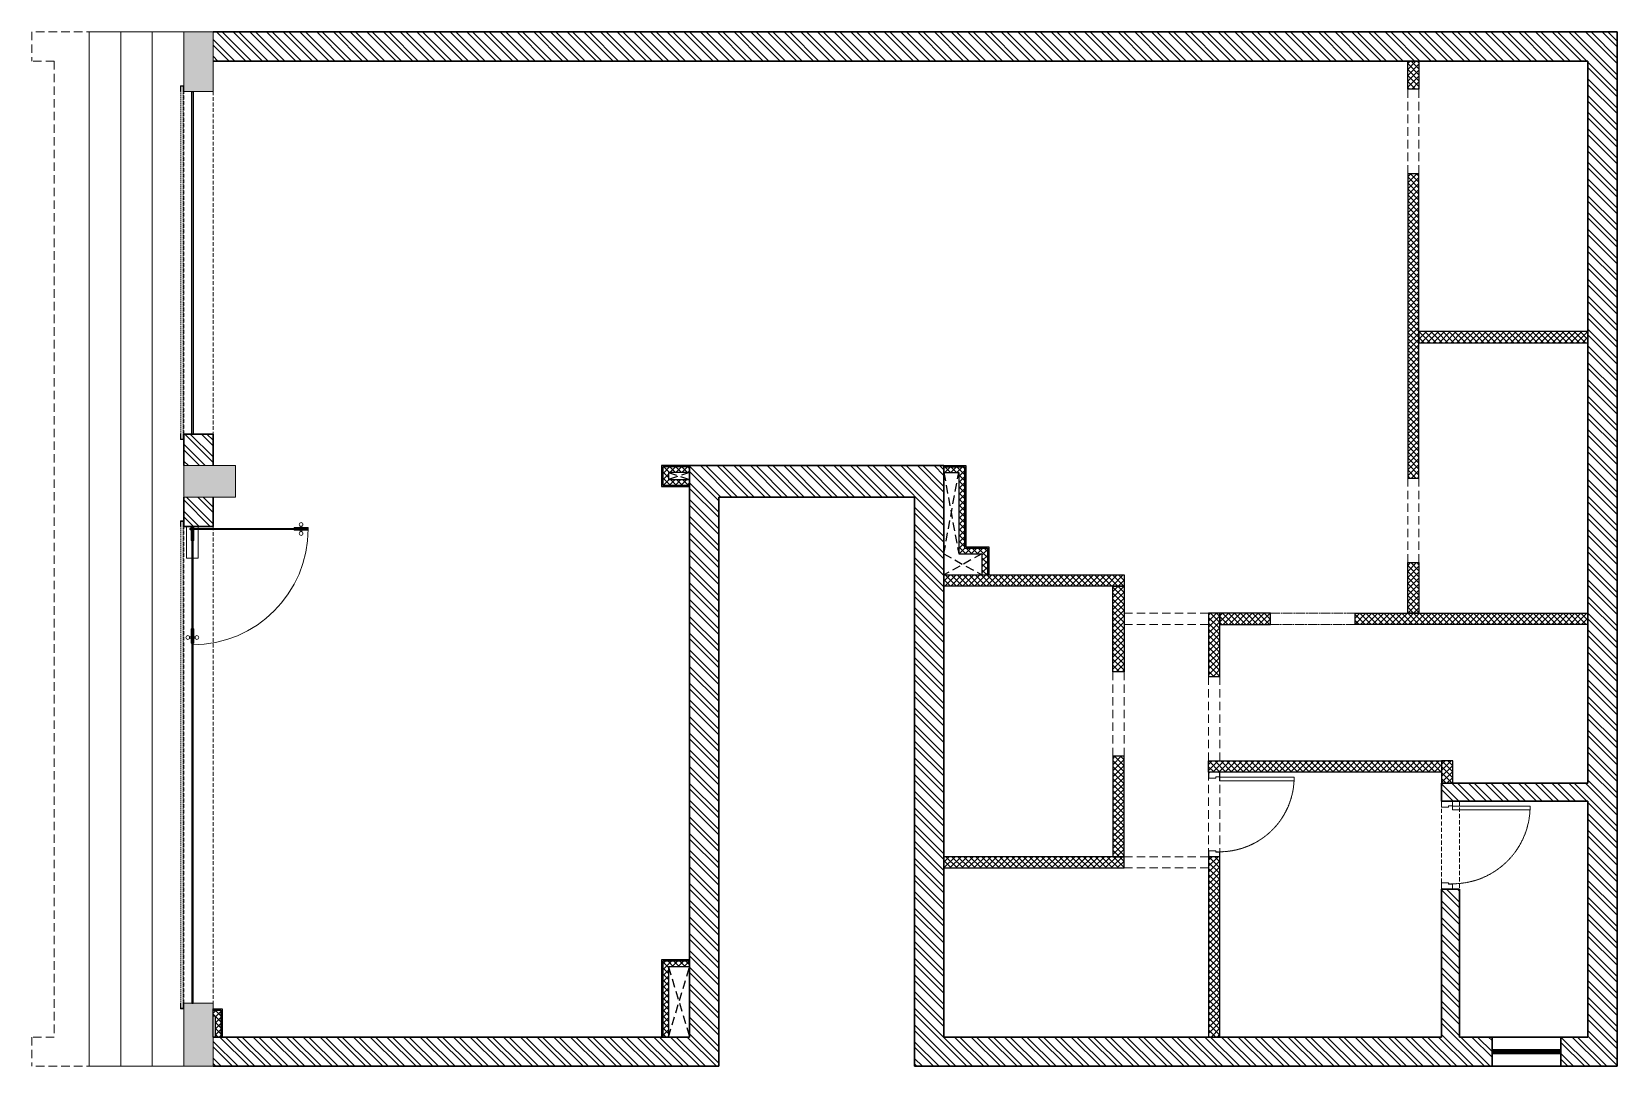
# Model space of a CAD drawing. Header units: millimetres. Extents: x -49932 to -35859, y -2932378 to -2923198.
import ezdxf

# ---------------------------------------------------------------- set-up
doc = ezdxf.new("R2010")
doc.units = ezdxf.units.MM
doc.header["$LTSCALE"] = 12
doc.header["$MEASUREMENT"] = 0
for name, pattern in [('( Hidden )', [0.375, 0.25, -0.125]), ('a_p6_plan_L18$0$HIDDEN', [0.375, 0.25, -0.125]), ('DASHED', [0.75, 0.5, -0.25]), ('HIDDEN2', [0.1875, 0.125, -0.0625]), ('HIDDENX2', [0.75, 0.5, -0.25])]:
    doc.linetypes.add(name, pattern=pattern)
for name, color, linetype, lineweight in [('A-COL', 243, 'Continuous', 9), ('A-shutter', 8, 'Continuous', 18), ('A-STAIR', 6, 'Continuous', 5), ('A-WALL', 93, 'Continuous', 30), ('Beam', 3, 'DASHED', 13), ('Column hatch', 8, 'Continuous', 9), ('Door', 34, 'Continuous', 20), ('IM-ANNO-HATCH', 8, 'Continuous', 5), ('LENS-CURTAIN', 5, 'a_p6_plan_L18$0$HIDDEN', 9), ('LENS-DOOR', 34, 'Continuous', 20), ('LENS-PARTITION', 21, 'Continuous', 25), ('LENS-TEXT', 31, 'Continuous', 5), ('LENS_DOOR_LINTEL', 32, 'HIDDEN2', 5), ('LENS_GLASS', 4, 'Continuous', 5), ('LN-HATCH', 251, 'Continuous', 0), ('PLANO-OPENING', 252, 'Continuous', 5), ('rolling shutter', 10, 'DASHED', 13)]:
    doc.layers.add(name, color=color, linetype=linetype, lineweight=lineweight)
doc.layers.add('A-GLAZING', color=162, linetype='Continuous')
pattern_1 = [(135, (-53798.23, 2272851.68), (-74.087113, -74.087113), []), (135, (-53798.23, 2272901.08), (-74.087113, -74.087113), [])]
pattern_2 = [(315, (19582.948, 2791225.586), (26.5165043, 26.5165043), []), (45, (19582.948, 2791225.586), (-26.5165043, 26.5165043), [])]

# ---------------------------------------------------------------- blocks, each defined once
blk = doc.blocks.new('*U6')
at = {"layer": 'Door'}
for p, q in [((547492, 1778574), (547492, 1779235)), ((547523, 1779235), (547492, 1779235)), ((547523, 1779235), (547523, 1778574)), ((547447, 1778569), (547452, 1778569)), ((547447, 1778484), (547447, 1778569)), ((547447, 1778484), (547452, 1778484)), ((547452, 1778574), (547489, 1778574)), ((547452, 1778569), (547452, 1778574)), ((547452, 1778479), (547452, 1778484)), ((547452, 1778479), (547499, 1778479)), ((547489, 1778540), (547489, 1778574)), ((547489, 1778540), (547499, 1778540)), ((547523, 1778574), (547492, 1778574)), ((547499, 1778479), (547499, 1778540)), ((548145, 1778479), (548145, 1778540)), ((548156, 1778540), (548145, 1778540)), ((548192, 1778479), (548145, 1778479)), ((548192, 1778574), (548156, 1778574)), ((548156, 1778540), (548156, 1778574)), ((548192, 1778569), (548192, 1778574)), ((548197, 1778569), (548192, 1778569)), ((548192, 1778479), (548192, 1778484)), ((548197, 1778484), (548192, 1778484)), ((548197, 1778484), (548197, 1778569))]:
    blk.add_line(p, q, dxfattribs=at)
at = {"layer": 'Door', "color": 7, "linetype": 'HIDDEN2', "extrusion": (0, 0, -1)}
blk.add_ellipse((547492, 1778574), major_axis=(661, 0), ratio=1, start_param=-1.570791, end_param=0.051209, dxfattribs=at)
blk = doc.blocks.new('Entrance Door')
at = {"layer": 'LENS_GLASS', "ltscale": 111}
blk.add_hatch(color=256, dxfattribs=at).paths.add_polyline_path([(18, -35), (18, -1235), (30, -1235), (30, -35)])
at = {"layer": 'LENS_GLASS'}
for p, q in [((30, -54), (18, -66)), ((1118, -31), (1118, -54)), ((1118, -89), (1118, -66)), ((1133, -31), (1133, -54)), ((1133, -89), (1133, -66))]:
    blk.add_line(p, q, dxfattribs=at)
at = {"layer": 'LENS_GLASS', "ltscale": 44}
for p, q in [((-5, -1156), (18, -1156)), ((-5, -1171), (18, -1171)), ((53, -1156), (30, -1156)), ((53, -1171), (30, -1171))]:
    blk.add_line(p, q, dxfattribs=at)
at = {"layer": 'LENS_GLASS'}
for points in [[(320, -120), (0, -120), (0, 0), (320, 0)], [(0, -54), (142, -54), (142, -47), (0, -47)], [(0, -66), (142, -66), (142, -74), (0, -74)], [(1181, -54), (1038, -54), (1038, -47), (1181, -47)], [(1181, -66), (1038, -66), (1038, -74), (1181, -74)]]:
    blk.add_lwpolyline(points, close=True, dxfattribs=at)
at = {"layer": 'LENS_GLASS', "ltscale": 222}
blk.add_lwpolyline([(-2, -66), (1199, -66), (1199, -54), (-2, -54)], close=True, dxfattribs=at)
at = {"layer": 'LENS_GLASS', "ltscale": 111}
blk.add_lwpolyline([(18, -35), (18, -1235), (30, -1235), (30, -35)], close=True, dxfattribs=at)
at = {"layer": 'LENS_GLASS', "ltscale": 44}
for points in [[(18, -1093), (18, -1235), (10, -1235), (10, -1093)], [(30, -1093), (30, -1235), (37, -1235), (37, -1093)]]:
    blk.add_lwpolyline(points, close=True, dxfattribs=at)
at = {"layer": 'LENS_GLASS'}
for centre, radius in [((1125, -14), 19), ((24, -59), 19.8), ((1125, -107), 19)]:
    blk.add_circle(centre, radius, dxfattribs=at)
at = {"layer": 'LENS_GLASS', "ltscale": 44}
for centre in [(-22, -1164), (70, -1164)]:
    blk.add_circle(centre, 19, dxfattribs=at)
at = {"layer": 'LENS_GLASS', "ltscale": 222}
blk.add_arc((24, -60), 1175, 270, 359.9996, dxfattribs=at)
blk = doc.blocks.new('*U7')
at = {"layer": 'A-shutter', "color": 5, "ltscale": 10}
for points in [[(41039206, -1561539), (41039206, -1561544), (41039161, -1561544), (41039161, -1561564), (41039206, -1561564), (41039206, -1561569), (41039156, -1561569), (41039156, -1561539)], [(41042246, -1561539), (41042246, -1561544), (41042291, -1561544), (41042291, -1561564), (41042246, -1561564), (41042246, -1561569), (41042296, -1561569), (41042296, -1561539)]]:
    blk.add_lwpolyline(points, close=True, dxfattribs=at)
at = {"layer": 'A-shutter', "color": 5, "linetype": 'HIDDENX2', "ltscale": 2, "true_color": 0x0505ff}
blk.add_lwpolyline([(41039161, -1561544), (41039161, -1561564), (41042291, -1561564), (41042291, -1561544)], close=True, dxfattribs=at)
blk = doc.blocks.new('*U8')
at = {"layer": 'A-shutter', "color": 5, "ltscale": 10}
for points in [[(41038016, -1561539), (41038016, -1561544), (41037971, -1561544), (41037971, -1561564), (41038016, -1561564), (41038016, -1561569), (41037966, -1561569), (41037966, -1561539)], [(41042246, -1561539), (41042246, -1561544), (41042291, -1561544), (41042291, -1561564), (41042246, -1561564), (41042246, -1561569), (41042296, -1561569), (41042296, -1561539)]]:
    blk.add_lwpolyline(points, close=True, dxfattribs=at)
at = {"layer": 'A-shutter', "color": 5, "linetype": 'HIDDENX2', "ltscale": 2, "true_color": 0x0505ff}
blk.add_lwpolyline([(41037971, -1561544), (41037971, -1561564), (41042291, -1561564), (41042291, -1561544)], close=True, dxfattribs=at)
blk = doc.blocks.new('chennai mugappair existignd')
at = {"layer": 'Column hatch'}
h = blk.add_hatch(color=8, dxfattribs=at)
h.dxf.hatch_style = 1
h.paths.add_polyline_path([(-19583, -2782836), (-19583, -2782306), (-19843, -2782306), (-19843, -2782836)])
h.paths.add_polyline_path([(-19383, -2786436), (-19383, -2786156), (-19843, -2786156), (-19843, -2786436)])
h.paths.add_polyline_path([(-19583, -2791486), (-19583, -2790926), (-19843, -2790926), (-19843, -2791486)])
at = {"layer": 'LN-HATCH'}
h = blk.add_hatch(dxfattribs=at)
h.set_pattern_fill('ANSI32', color=256, scale=11, angle=90)
h.set_pattern_definition(pattern_1)
h.paths.add_polyline_path([(-7120, -2791486), (-7120, -2782306), (-19583, -2782306), (-19583, -2782566), (-7380, -2782566), (-7380, -2788973), (-8680, -2788973), (-8680, -2789133), (-7380, -2789133), (-7380, -2791226), (-7621, -2791226), (-7621, -2791486)])
h.paths.add_polyline_path([(-8231, -2791486), (-8231, -2791226), (-8520, -2791226), (-8520, -2789913), (-8680, -2789913), (-8680, -2791226), (-13097, -2791226), (-13097, -2786156), (-15353, -2786156), (-15353, -2791226), (-19583, -2791226), (-19583, -2791486), (-15093, -2791486), (-15093, -2786436), (-13357, -2786436), (-13357, -2791486)], flags=17)
h = blk.add_hatch(dxfattribs=at)
h.set_pattern_fill('ANSI32', color=256, scale=11, angle=90)
h.set_pattern_definition(pattern_1)
h.paths.add_polyline_path([(-19583, -2786156), (-19583, -2785876), (-19843, -2785876), (-19843, -2786156)])
h.paths.add_polyline_path([(-19583, -2786696), (-19583, -2786436), (-19843, -2786436), (-19843, -2786696)])
at = {"layer": 'A-COL'}
for p, q in [((-19583, -2782306), (-19843, -2782306)), ((-19843, -2782306), (-19843, -2782836)), ((-19583, -2782306), (-19583, -2782836)), ((-19583, -2782566), (-19583, -2782566)), ((-19583, -2782836), (-19843, -2782836)), ((-19383, -2786156), (-19843, -2786156)), ((-19843, -2786156), (-19843, -2786436)), ((-19383, -2786156), (-19383, -2786436)), ((-19383, -2786436), (-19843, -2786436)), ((-19583, -2790926), (-19843, -2790926)), ((-19843, -2790926), (-19843, -2791486)), ((-19583, -2790926), (-19583, -2791486)), ((-19583, -2791226), (-19583, -2791226)), ((-19583, -2791486), (-19843, -2791486))]:
    blk.add_line(p, q, dxfattribs=at)
at = {"layer": 'A-GLAZING'}
for points in [[(-19761, -2782836), (-19761, -2785876), (-19773, -2785876), (-19773, -2782836)], [(-19761, -2790926), (-19761, -2786696), (-19773, -2786696), (-19773, -2790926)]]:
    blk.add_lwpolyline(points, close=True, dxfattribs=at)
at = {"layer": 'A-STAIR', "color": 6}
for p, q in [((-20403, -2782306), (-20683, -2782306)), ((-20683, -2782306), (-20683, -2791486)), ((-20403, -2791486), (-20403, -2782306)), ((-20403, -2782306), (-20123, -2782306)), ((-19843, -2782306), (-20123, -2782306)), ((-20123, -2782306), (-20123, -2791486)), ((-20683, -2791486), (-20403, -2791486)), ((-20123, -2791486), (-20403, -2791486)), ((-20123, -2791486), (-19843, -2791486))]:
    blk.add_line(p, q, dxfattribs=at)
at = {"layer": 'A-WALL', "color": 1}
for p, q in [((-7120, -2782306), (-19583, -2782306)), ((-7120, -2782306), (-7120, -2791486)), ((-7380, -2782566), (-19583, -2782566)), ((-7380, -2782566), (-7380, -2788973)), ((-19583, -2785876), (-19843, -2785876)), ((-19843, -2785876), (-19843, -2786156)), ((-19583, -2785876), (-19583, -2786156)), ((-15353, -2786156), (-15353, -2791226)), ((-15353, -2786156), (-13097, -2786156)), ((-13097, -2786156), (-13097, -2791226)), ((-19843, -2786436), (-19843, -2786696)), ((-19583, -2786436), (-19583, -2786696)), ((-15093, -2786436), (-15093, -2791486)), ((-15093, -2786436), (-13357, -2786436)), ((-13357, -2786436), (-13357, -2791486)), ((-19583, -2786696), (-19843, -2786696)), ((-7380, -2788973), (-8680, -2788973)), ((-8680, -2788973), (-8680, -2789133)), ((-7380, -2789133), (-8680, -2789133)), ((-7380, -2789133), (-7380, -2791226)), ((-8520, -2789913), (-8680, -2789913)), ((-8680, -2789913), (-8680, -2791226)), ((-8520, -2789913), (-8520, -2791226)), ((-15353, -2791226), (-19583, -2791226)), ((-8680, -2791226), (-13097, -2791226)), ((-8231, -2791226), (-8520, -2791226)), ((-7621, -2791226), (-8231, -2791226)), ((-8231, -2791226), (-8231, -2791486)), ((-7380, -2791226), (-7621, -2791226)), ((-7621, -2791226), (-7621, -2791486)), ((-15093, -2791486), (-19583, -2791486)), ((-8231, -2791486), (-13357, -2791486)), ((-7621, -2791486), (-8231, -2791486)), ((-7120, -2791486), (-7621, -2791486))]:
    blk.add_line(p, q, dxfattribs=at)
at = {"layer": 'A-WALL', "color": 1, "const_width": 50}
blk.add_lwpolyline([(-7621, -2791356), (-8231, -2791356)], dxfattribs=at)
at = {"layer": 'Beam', "linetype": 'a_p6_plan_L18$0$HIDDEN', "lineweight": 5, "ltscale": 25}
for p, q in [((-21193, -2782306), (-21193, -2782566)), ((-19843, -2782306), (-21193, -2782306)), ((-20993, -2782566), (-21193, -2782566)), ((-20993, -2782566), (-20993, -2791226)), ((-21193, -2791226), (-21193, -2791486)), ((-20993, -2791226), (-21193, -2791226)), ((-19843, -2791486), (-21193, -2791486))]:
    blk.add_line(p, q, dxfattribs=at)
at = {"layer": 'Beam', "linetype": 'a_p6_plan_L18$0$HIDDEN', "lineweight": 5, "ltscale": 11}
for points in [[(-19583, -2782836), (-19583, -2785876), (-19843, -2785876), (-19843, -2782836)], [(-19583, -2786696), (-19583, -2790926), (-19843, -2790926), (-19843, -2786696)]]:
    blk.add_lwpolyline(points, close=True, dxfattribs=at)
at = {"layer": 'LENS_DOOR_LINTEL', "ltscale": 25}
blk.add_lwpolyline([(-8680, -2789133), (-8520, -2789133), (-8520, -2789913), (-8680, -2789913)], close=True, dxfattribs=at)
at = {"layer": 'A-GLAZING', "xscale": -0.8748404702499005, "yscale": 0.8748404702499005, "zscale": 0.8748404702499005, "rotation": 89.99998890931916}
blk.add_blockref('Entrance Door', (-19820, -2786697), dxfattribs=at)
at = {"layer": 'LENS-DOOR', "xscale": 1.039999999996125, "yscale": 1.039999999996125, "zscale": 1.039999999996125, "rotation": 270}
blk.add_blockref('*U6', (-1858298, -2219787), dxfattribs=at)
at = {"layer": 'rolling shutter', "color": 2, "rotation": 270}
blk.add_blockref('*U7', (1541696, 38256371), dxfattribs=at)
at = {"layer": 'rolling shutter', "color": 2, "xscale": -1, "rotation": 270}
blk.add_blockref('*U8', (1541696, -43828942), dxfattribs=at)
blk = doc.blocks.new('*U4')
at = {"layer": 'Door'}
for p, q in [((547492, 1778574), (547492, 1779235)), ((547523, 1779235), (547492, 1779235)), ((547523, 1779235), (547523, 1778574)), ((547447, 1778569), (547452, 1778569)), ((547447, 1778484), (547447, 1778569)), ((547452, 1778574), (547489, 1778574)), ((547452, 1778569), (547452, 1778574)), ((547489, 1778540), (547489, 1778574)), ((547523, 1778574), (547492, 1778574)), ((548192, 1778574), (548156, 1778574)), ((548156, 1778540), (548156, 1778574)), ((548192, 1778569), (548192, 1778574)), ((548197, 1778569), (548192, 1778569)), ((548197, 1778484), (548197, 1778569)), ((547447, 1778484), (547452, 1778484)), ((547452, 1778479), (547452, 1778484)), ((547452, 1778479), (547499, 1778479)), ((547489, 1778540), (547499, 1778540)), ((547499, 1778479), (547499, 1778540)), ((548145, 1778479), (548145, 1778540)), ((548156, 1778540), (548145, 1778540)), ((548192, 1778479), (548145, 1778479)), ((548192, 1778479), (548192, 1778484)), ((548197, 1778484), (548192, 1778484))]:
    blk.add_line(p, q, dxfattribs=at)
at = {"layer": 'Door', "color": 7, "linetype": 'HIDDEN2', "extrusion": (0, 0, -1)}
blk.add_ellipse((547492, 1778574), major_axis=(661, 0), ratio=1, start_param=-1.570791, end_param=0.051209, dxfattribs=at)
blk = doc.blocks.new('A$C6b330860')
at = {"layer": 'IM-ANNO-HATCH', "ltscale": 0.001}
h = blk.add_hatch(dxfattribs=at)
h.set_pattern_fill('ANSI37', color=256, scale=300, angle=-90)
h.set_pattern_definition(pattern_2)
h.paths.add_polyline_path([(8086, 4100), (8086, 4000), (6486, 4000), (6486, 4100)])
h.paths.add_polyline_path([(7986, 3241), (7986, 4000), (8086, 4000), (8086, 3241)])
h.paths.add_polyline_path([(9386, 3660), (9386, 3760), (8936, 3760), (8936, 3660)])
h.paths.add_polyline_path([(8936, 3200), (8936, 3760), (8836, 3760), (8836, 3200)])
h.paths.add_polyline_path([(10136, 3660), (10136, 3760), (12203, 3760), (12203, 3660)])
h.paths.add_polyline_path([(10603, 3760), (10603, 4210), (10703, 4210), (10703, 3760)])
h.paths.add_polyline_path([(10703, 4960), (10703, 7660), (10603, 7660), (10603, 4960)])
h.paths.add_polyline_path([(10703, 6260), (10703, 6160), (12203, 6160), (12203, 6260)])
h.paths.add_polyline_path([(10603, 8410), (10603, 8660), (10703, 8660), (10703, 8410)])
h.paths.add_polyline_path([(8836, 2350), (8836, 2450), (10903, 2450), (10903, 2350)])
h.paths.add_polyline_path([(11003, 2253), (11003, 2450), (10903, 2450), (10903, 2253)])
h.paths.add_polyline_path([(8836, 1600), (8836, 0), (8936, 0), (8936, 1600)])
h.paths.add_polyline_path([(8086, 1500), (8086, 1600), (6486, 1600), (6486, 1500)])
h.paths.add_polyline_path([(7986, 2491), (7986, 1600), (8086, 1600), (8086, 2491)])
h = blk.add_hatch(dxfattribs=at)
h.set_pattern_fill('ANSI37', color=256, scale=300, angle=-90)
h.set_pattern_definition(pattern_2)
h.paths.add_polyline_path([(68, 238), (0, 238), (0, 188), (18, 188), (18, 0), (68, 0)])
h.paths.add_polyline_path([(4042, 623), (4230, 623), (4230, 673), (3992, 673), (3992, 0), (4042, 0)])
h.paths.add_polyline_path([(4230, 5058), (3992, 5058), (3992, 4897), (4230, 4897), (4230, 4947), (4042, 4947), (4042, 5008), (4230, 5008)])
h.paths.add_polyline_path([(6668, 5058), (6486, 5058), (6486, 5008), (6618, 5008), (6618, 4288), (6824, 4288), (6824, 4100), (6874, 4100), (6874, 4338), (6668, 4338)])
at = {"layer": 'LENS-CURTAIN', "ltscale": 25}
for points in [[(10603, 8410), (10603, 7660), (10703, 7660), (10703, 8410)], [(10603, 4960), (10603, 4210), (10703, 4210), (10703, 4960)], [(8086, 3660), (8086, 3760), (8836, 3760), (8836, 3660)], [(10136, 3760), (9386, 3760), (9386, 3660), (10136, 3660)], [(8086, 2491), (8086, 3241), (7986, 3241), (7986, 2491)], [(8936, 2450), (8836, 2450), (8836, 3200), (8936, 3200)], [(8836, 2350), (8836, 1600), (8936, 1600), (8936, 2350)], [(8086, 1500), (8086, 1600), (8836, 1600), (8836, 1500)]]:
    blk.add_lwpolyline(points, close=True, dxfattribs=at)
at = {"layer": 'LENS-CURTAIN', "ltscale": 5}
blk.add_lwpolyline([(9386, 3660), (9386, 3760), (10136, 3760), (10136, 3660)], close=True, dxfattribs=at)
at = {"layer": 'LENS-PARTITION'}
for points in [[(10603, 8410), (10603, 8660), (10703, 8660), (10703, 8410)], [(10703, 4960), (10703, 7660), (10603, 7660), (10603, 4960)], [(10703, 6260), (10703, 6160), (12203, 6160), (12203, 6260)], [(3980, 5070), (3980, 4885), (4230, 4885), (4230, 5070)], [(8086, 4100), (8086, 4000), (6486, 4000), (6486, 4100)], [(10603, 3760), (10603, 4210), (10703, 4210), (10703, 3760)], [(7986, 3241), (7986, 4000), (8086, 4000), (8086, 3241)], [(8936, 3200), (8936, 3760), (8836, 3760), (8836, 3200)], [(9386, 3660), (9386, 3760), (8936, 3760), (8936, 3660)], [(10136, 3660), (10136, 3760), (12203, 3760), (12203, 3660)], [(7986, 2491), (7986, 1600), (8086, 1600), (8086, 2491)], [(8836, 2350), (8836, 2450), (10903, 2450), (10903, 2350)], [(11003, 2253), (11003, 2450), (10903, 2450), (10903, 2253)], [(8086, 1500), (8086, 1600), (6486, 1600), (6486, 1500)], [(8836, 1600), (8836, 0), (8936, 0), (8936, 1600)], [(3980, 685), (3980, 0), (4230, 0), (4230, 685)], [(80, 250), (80, 0), (0, 0), (0, 250)]]:
    blk.add_lwpolyline(points, close=True, dxfattribs=at)
for points in [[(6486, 5070), (6680, 5070), (6680, 4350), (6886, 4350), (6886, 4100)], [(4230, 5058), (3992, 5058), (3992, 4897), (4230, 4897)], [(4230, 5008), (4042, 5008), (4042, 4947), (4230, 4947)], [(6486, 5058), (6668, 5058), (6668, 4338), (6874, 4338), (6874, 4100)], [(6486, 5008), (6618, 5008), (6618, 4288), (6824, 4288), (6824, 4100)], [(4230, 673), (3992, 673), (3992, 0)], [(4230, 623), (4042, 623), (4042, 0)], [(0, 238), (68, 238), (68, 0)], [(0, 188), (18, 188), (18, 0)]]:
    blk.add_lwpolyline(points, dxfattribs=at)
at = {"layer": 'LENS-PARTITION', "linetype": '( Hidden )', "ltscale": 25}
for points in [[(4042, 5008), (4230, 4947)], [(4230, 5008), (4042, 4947)], [(6486, 5008), (6618, 4288)], [(6486, 4288), (6618, 5008)], [(6486, 4288), (6824, 4100)], [(6824, 4288), (6486, 4100)], [(4042, 623), (4230, 0)], [(4042, 0), (4230, 623)]]:
    blk.add_lwpolyline(points, dxfattribs=at)
at = {"layer": 'LENS-DOOR', "rotation": 270}
blk.add_blockref('*U4', (-1769640, 549797), dxfattribs=at)

msp = doc.modelspace()

# ---------------------------------------------------------------- block references
at = {"layer": 'LENS-TEXT'}
msp.add_blockref('chennai mugappair existignd', (-28739, -140892), dxfattribs=at)
at = {"layer": 'PLANO-OPENING'}
msp.add_blockref('A$C6b330860', (-48322, -2932118), dxfattribs=at)

doc.saveas('drawing.dxf')
